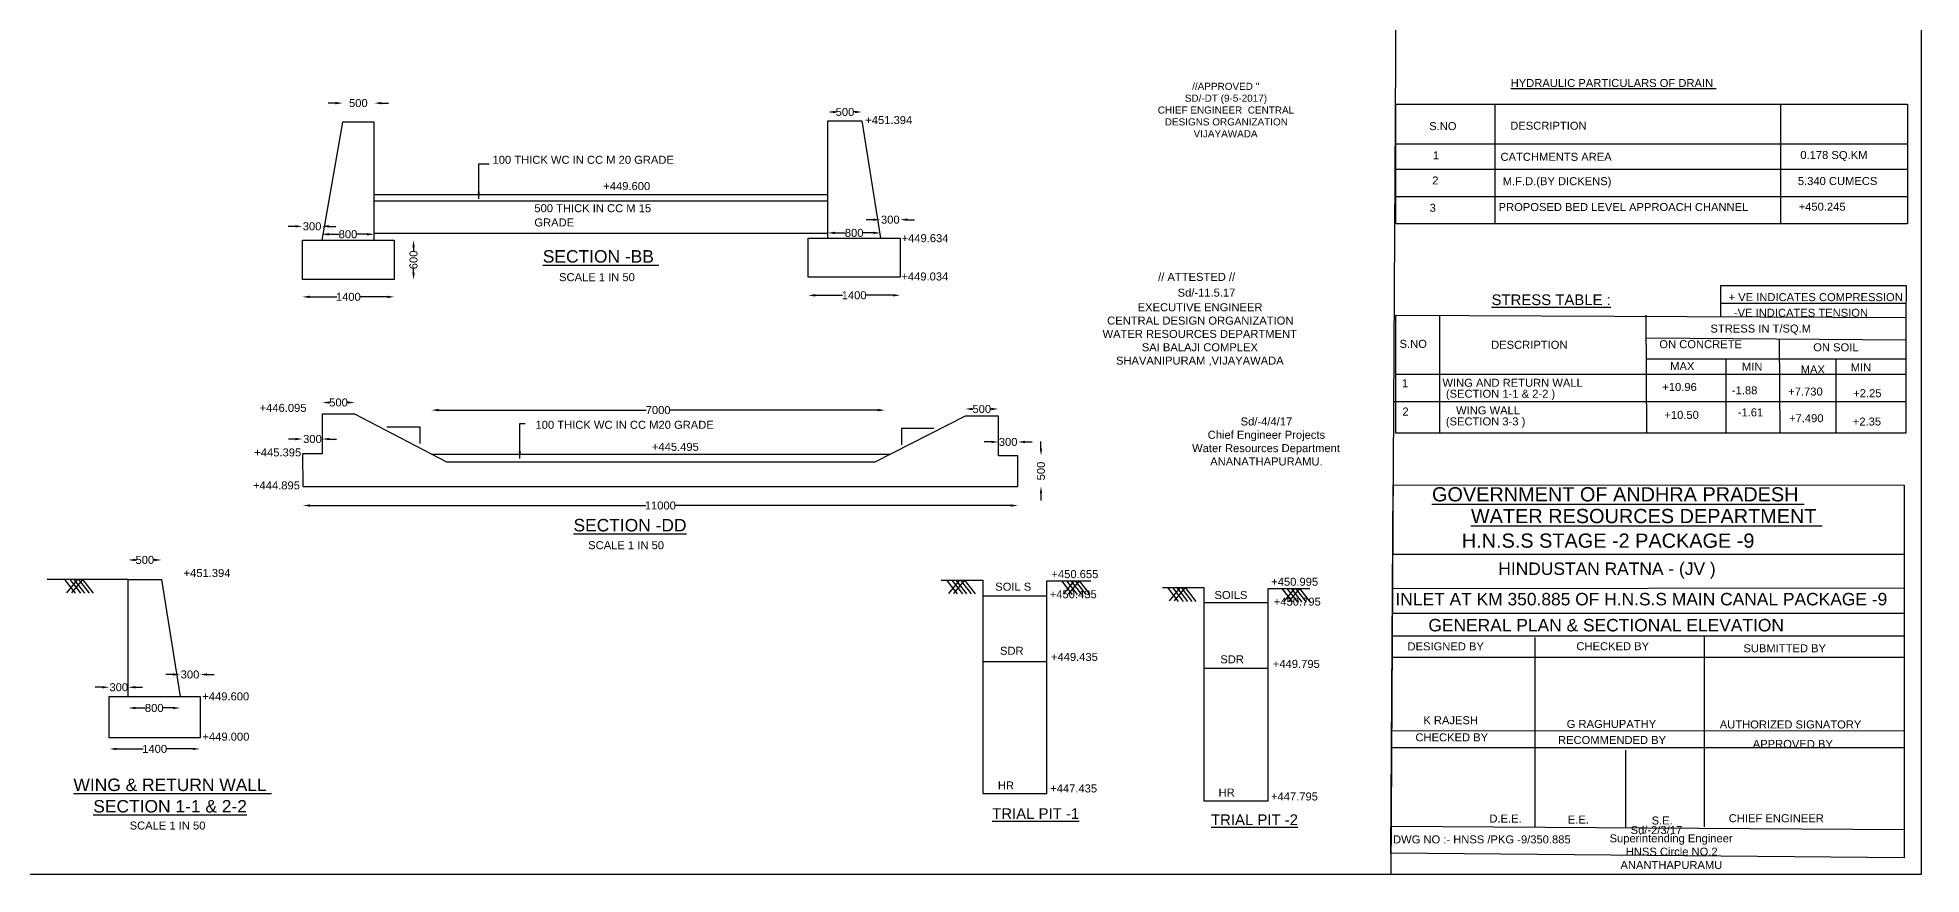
# Model space of a CAD drawing. Header units: millimetres. Extents: x 5124 to 2149775, y 2311 to 45661878.
# Drawn here: x 2096658 to 2149623, y 45597169 to 45620701 of the extents above; entities that cross this region are included whole.
import ezdxf

# ---------------------------------------------------------------- set-up
doc = ezdxf.new("R2010")
doc.units = ezdxf.units.MM
doc.header["$MEASUREMENT"] = 0
for name, color, linetype in [('DIMENSIONS', 7, 'Continuous'), ('DRAWING', 2, 'Continuous'), ('TEXT', 7, 'Continuous')]:
    doc.layers.add(name, color=color, linetype=linetype)
doc.styles.get("Standard").update_dxf_attribs({"font": 'arial.ttf', "height": 225})
doc.dimstyles.get("Standard").update_dxf_attribs({"dimtxt": 225, "dimasz": 200, "dimexe": 0.18, "dimexo": 0.0625, "dimgap": 0.09, "dimtad": 0, "dimdec": 0, "dimzin": 0, "dimdsep": 46, "dimtxsty": 'Standard', "dimcen": 0.09, "dimse1": 1, "dimse2": 1, "dimadec": 0, "dimazin": 0, "dimtfac": 1, "dimtdec": 0, "dimtofl": 0, "dimtmove": 0, "dimatfit": 3, "dimfxl": 1, "dimtolj": 1, "dimtzin": 0, "dimarcsym": 0})

# ---------------------------------------------------------------- blocks, each defined once
blk = doc.blocks.new('*D96')
at = {"layer": 'Defpoints', "color": 0, "transparency": 16777216}
for p in [(2106120, 45618860), (2105229, 45618328), (2106120, 45618328)]:
    blk.add_point(p, dxfattribs=at)
at = {"layer": 'DIMENSIONS', "color": 0, "lineweight": -2, "transparency": 16777216}
for p, q in [((2105029, 45618860), (2104829, 45618860)), ((2106320, 45618860), (2106520, 45618860))]:
    blk.add_line(p, q, dxfattribs=at)
at = {"layer": 'DIMENSIONS', "color": 0, "transparency": 16777216}
for points in [[(2105029, 45618893), (2105029, 45618826), (2105229, 45618860)], [(2106320, 45618893), (2106320, 45618826), (2106120, 45618860)]]:
    blk.add_solid(points, dxfattribs=at)
at = {"layer": 'DIMENSIONS', "color": 0, "transparency": 16777216, "insert": (2105674, 45618860), "char_height": 225, "attachment_point": 5}
blk.add_mtext('\\A1;500', dxfattribs=at)
blk = doc.blocks.new('*D97')
at = {"layer": 'Defpoints', "color": 0, "transparency": 16777216}
for p in [(2104645, 45615394), (2104101, 45615006), (2104645, 45615006)]:
    blk.add_point(p, dxfattribs=at)
at = {"layer": 'DIMENSIONS', "color": 0, "lineweight": -2, "transparency": 16777216}
for p, q in [((2103901, 45615394), (2103701, 45615394)), ((2104845, 45615394), (2105045, 45615394))]:
    blk.add_line(p, q, dxfattribs=at)
at = {"layer": 'DIMENSIONS', "color": 0, "transparency": 16777216}
for points in [[(2103901, 45615428), (2103901, 45615361), (2104101, 45615394)], [(2104845, 45615428), (2104845, 45615361), (2104645, 45615394)]]:
    blk.add_solid(points, dxfattribs=at)
at = {"layer": 'DIMENSIONS', "color": 0, "transparency": 16777216, "insert": (2104373, 45615394), "char_height": 225, "attachment_point": 5}
blk.add_mtext('\\A1;300', dxfattribs=at)
blk = doc.blocks.new('*D98')
at = {"layer": 'Defpoints', "color": 0, "transparency": 16777216}
for p in [(2106120, 45615171), (2104645, 45615006), (2106120, 45615006)]:
    blk.add_point(p, dxfattribs=at)
at = {"layer": 'DIMENSIONS', "color": 0, "lineweight": -2, "transparency": 16777216}
for p, q in [((2104845, 45615171), (2105134, 45615171)), ((2105920, 45615171), (2105631, 45615171))]:
    blk.add_line(p, q, dxfattribs=at)
at = {"layer": 'DIMENSIONS', "color": 0, "transparency": 16777216}
for points in [[(2104845, 45615204), (2104845, 45615137), (2104645, 45615171)], [(2105920, 45615204), (2105920, 45615137), (2106120, 45615171)]]:
    blk.add_solid(points, dxfattribs=at)
at = {"layer": 'DIMENSIONS', "color": 0, "transparency": 16777216, "insert": (2105382, 45615171), "char_height": 225, "attachment_point": 5}
blk.add_mtext('\\A1;800', dxfattribs=at)
blk = doc.blocks.new('*D99')
at = {"layer": 'Defpoints', "color": 0, "transparency": 16777216}
for p in [(2106686, 45615006), (2106686, 45613894), (2107227, 45613894)]:
    blk.add_point(p, dxfattribs=at)
at = {"layer": 'DIMENSIONS', "color": 0, "lineweight": -2, "transparency": 16777216}
for p, q in [((2107227, 45614806), (2107227, 45614699)), ((2107227, 45614094), (2107227, 45614201))]:
    blk.add_line(p, q, dxfattribs=at)
at = {"layer": 'DIMENSIONS', "color": 0, "transparency": 16777216}
for points in [[(2107193, 45614806), (2107260, 45614806), (2107227, 45615006)], [(2107193, 45614094), (2107260, 45614094), (2107227, 45613894)]]:
    blk.add_solid(points, dxfattribs=at)
at = {"layer": 'DIMENSIONS', "color": 0, "transparency": 16777216, "insert": (2107227, 45614450), "char_height": 225, "attachment_point": 5, "rotation": 90}
blk.add_mtext('\\A1;600', dxfattribs=at)
blk = doc.blocks.new('*D100')
at = {"layer": 'Defpoints', "color": 0, "transparency": 16777216}
for p in [(2104101, 45613894), (2106686, 45613894), (2106686, 45613410)]:
    blk.add_point(p, dxfattribs=at)
at = {"layer": 'DIMENSIONS', "color": 0, "lineweight": -2, "transparency": 16777216}
for p, q in [((2104301, 45613410), (2105068, 45613410)), ((2106486, 45613410), (2105718, 45613410))]:
    blk.add_line(p, q, dxfattribs=at)
at = {"layer": 'DIMENSIONS', "color": 0, "transparency": 16777216}
for points in [[(2104301, 45613443), (2104301, 45613377), (2104101, 45613410)], [(2106486, 45613443), (2106486, 45613377), (2106686, 45613410)]]:
    blk.add_solid(points, dxfattribs=at)
at = {"layer": 'DIMENSIONS', "color": 0, "transparency": 16777216, "insert": (2105393, 45613410), "char_height": 225, "attachment_point": 5}
blk.add_mtext('\\A1;1400', dxfattribs=at)
blk = doc.blocks.new('*D101')
at = {"layer": 'Defpoints', "color": 0, "transparency": 16777216}
for p in [(2118878, 45618362), (2119836, 45618610), (2119836, 45618362)]:
    blk.add_point(p, dxfattribs=at)
at = {"layer": 'DIMENSIONS', "color": 0, "lineweight": -2, "transparency": 16777216}
for p, q in [((2119078, 45618610), (2119109, 45618610)), ((2119636, 45618610), (2119605, 45618610))]:
    blk.add_line(p, q, dxfattribs=at)
at = {"layer": 'DIMENSIONS', "color": 0, "transparency": 16777216}
for points in [[(2119078, 45618643), (2119078, 45618576), (2118878, 45618610)], [(2119636, 45618643), (2119636, 45618576), (2119836, 45618610)]]:
    blk.add_solid(points, dxfattribs=at)
at = {"layer": 'DIMENSIONS', "color": 0, "transparency": 16777216, "insert": (2119357, 45618610), "char_height": 225, "attachment_point": 5}
blk.add_mtext('\\A1;500', dxfattribs=at)
blk = doc.blocks.new('*D102')
at = {"layer": 'Defpoints', "color": 0, "transparency": 16777216}
for p in [(2120355, 45615209), (2118878, 45615060), (2120355, 45615060)]:
    blk.add_point(p, dxfattribs=at)
at = {"layer": 'DIMENSIONS', "color": 0, "lineweight": -2, "transparency": 16777216}
for p, q in [((2119078, 45615209), (2119368, 45615209)), ((2120155, 45615209), (2119865, 45615209))]:
    blk.add_line(p, q, dxfattribs=at)
at = {"layer": 'DIMENSIONS', "color": 0, "transparency": 16777216}
for points in [[(2119078, 45615243), (2119078, 45615176), (2118878, 45615209)], [(2120155, 45615243), (2120155, 45615176), (2120355, 45615209)]]:
    blk.add_solid(points, dxfattribs=at)
at = {"layer": 'DIMENSIONS', "color": 0, "transparency": 16777216, "insert": (2119616, 45615209), "char_height": 225, "attachment_point": 5}
blk.add_mtext('\\A1;800', dxfattribs=at)
blk = doc.blocks.new('*D103')
at = {"layer": 'Defpoints', "color": 0, "transparency": 16777216}
for p in [(2120908, 45615581), (2120355, 45615060), (2120908, 45615060)]:
    blk.add_point(p, dxfattribs=at)
at = {"layer": 'DIMENSIONS', "color": 0, "lineweight": -2, "transparency": 16777216}
for p, q in [((2120155, 45615581), (2119955, 45615581)), ((2121108, 45615581), (2121308, 45615581))]:
    blk.add_line(p, q, dxfattribs=at)
at = {"layer": 'DIMENSIONS', "color": 0, "transparency": 16777216}
for points in [[(2120155, 45615615), (2120155, 45615548), (2120355, 45615581)], [(2121108, 45615615), (2121108, 45615548), (2120908, 45615581)]]:
    blk.add_solid(points, dxfattribs=at)
at = {"layer": 'DIMENSIONS', "color": 0, "transparency": 16777216, "insert": (2120632, 45615581), "char_height": 225, "attachment_point": 5}
blk.add_mtext('\\A1;300', dxfattribs=at)
blk = doc.blocks.new('*D104')
at = {"layer": 'Defpoints', "color": 0, "transparency": 16777216}
for p in [(2118322, 45613961), (2120908, 45613961), (2120908, 45613454)]:
    blk.add_point(p, dxfattribs=at)
at = {"layer": 'DIMENSIONS', "color": 0, "lineweight": -2, "transparency": 16777216}
for p, q in [((2118522, 45613454), (2119290, 45613454)), ((2120708, 45613454), (2119940, 45613454))]:
    blk.add_line(p, q, dxfattribs=at)
at = {"layer": 'DIMENSIONS', "color": 0, "transparency": 16777216}
for points in [[(2118522, 45613487), (2118522, 45613420), (2118322, 45613454)], [(2120708, 45613487), (2120708, 45613420), (2120908, 45613454)]]:
    blk.add_solid(points, dxfattribs=at)
at = {"layer": 'DIMENSIONS', "color": 0, "transparency": 16777216, "insert": (2119615, 45613454), "char_height": 225, "attachment_point": 5}
blk.add_mtext('\\A1;1400', dxfattribs=at)
blk = doc.blocks.new('*D115')
at = {"layer": 'Defpoints', "color": 0, "transparency": 16777216}
for p in [(2100139, 45606011), (2099204, 45605464), (2100139, 45605464)]:
    blk.add_point(p, dxfattribs=at)
at = {"layer": 'DIMENSIONS', "color": 0, "lineweight": -2, "transparency": 16777216}
for p, q in [((2099404, 45606011), (2099423, 45606011)), ((2099939, 45606011), (2099920, 45606011))]:
    blk.add_line(p, q, dxfattribs=at)
at = {"layer": 'DIMENSIONS', "color": 0, "transparency": 16777216}
for points in [[(2099404, 45606044), (2099404, 45605977), (2099204, 45606011)], [(2099939, 45606044), (2099939, 45605977), (2100139, 45606011)]]:
    blk.add_solid(points, dxfattribs=at)
at = {"layer": 'DIMENSIONS', "color": 0, "transparency": 16777216, "insert": (2099671, 45606011), "char_height": 225, "attachment_point": 5}
blk.add_mtext('\\A1;500', dxfattribs=at)
blk = doc.blocks.new('*D116')
at = {"layer": 'Defpoints', "color": 0, "transparency": 16777216}
for p in [(2099204, 45602430), (2098672, 45602170), (2099204, 45602170)]:
    blk.add_point(p, dxfattribs=at)
at = {"layer": 'DIMENSIONS', "color": 0, "lineweight": -2, "transparency": 16777216}
for p, q in [((2098472, 45602430), (2098272, 45602430)), ((2099404, 45602430), (2099604, 45602430))]:
    blk.add_line(p, q, dxfattribs=at)
at = {"layer": 'DIMENSIONS', "color": 0, "transparency": 16777216}
for points in [[(2098472, 45602464), (2098472, 45602397), (2098672, 45602430)], [(2099404, 45602464), (2099404, 45602397), (2099204, 45602430)]]:
    blk.add_solid(points, dxfattribs=at)
at = {"layer": 'DIMENSIONS', "color": 0, "transparency": 16777216, "insert": (2098938, 45602430), "char_height": 225, "attachment_point": 5}
blk.add_mtext('\\A1;300', dxfattribs=at)
blk = doc.blocks.new('*D117')
at = {"layer": 'Defpoints', "color": 0, "transparency": 16777216}
for p in [(2099204, 45602170), (2100665, 45602170), (2100665, 45601847)]:
    blk.add_point(p, dxfattribs=at)
at = {"layer": 'DIMENSIONS', "color": 0, "lineweight": -2, "transparency": 16777216}
for p, q in [((2099404, 45601847), (2099686, 45601847)), ((2100465, 45601847), (2100183, 45601847))]:
    blk.add_line(p, q, dxfattribs=at)
at = {"layer": 'DIMENSIONS', "color": 0, "transparency": 16777216}
for points in [[(2099404, 45601880), (2099404, 45601814), (2099204, 45601847)], [(2100465, 45601880), (2100465, 45601814), (2100665, 45601847)]]:
    blk.add_solid(points, dxfattribs=at)
at = {"layer": 'DIMENSIONS', "color": 0, "transparency": 16777216, "insert": (2099935, 45601847), "char_height": 225, "attachment_point": 5}
blk.add_mtext('\\A1;800', dxfattribs=at)
blk = doc.blocks.new('*D118')
at = {"layer": 'Defpoints', "color": 0, "transparency": 16777216}
for p in [(2101222, 45602789), (2100659, 45602170), (2101222, 45602170)]:
    blk.add_point(p, dxfattribs=at)
at = {"layer": 'DIMENSIONS', "color": 0, "lineweight": -2, "transparency": 16777216}
for p, q in [((2100459, 45602789), (2100259, 45602789)), ((2101422, 45602789), (2101622, 45602789))]:
    blk.add_line(p, q, dxfattribs=at)
at = {"layer": 'DIMENSIONS', "color": 0, "transparency": 16777216}
for points in [[(2100459, 45602822), (2100459, 45602755), (2100659, 45602789)], [(2101422, 45602822), (2101422, 45602755), (2101222, 45602789)]]:
    blk.add_solid(points, dxfattribs=at)
at = {"layer": 'DIMENSIONS', "color": 0, "transparency": 16777216, "insert": (2100941, 45602789), "char_height": 225, "attachment_point": 5}
blk.add_mtext('\\A1;300', dxfattribs=at)
blk = doc.blocks.new('*D119')
at = {"layer": 'Defpoints', "color": 0, "transparency": 16777216}
for p in [(2098672, 45601005), (2101222, 45601005), (2101222, 45600696)]:
    blk.add_point(p, dxfattribs=at)
at = {"layer": 'DIMENSIONS', "color": 0, "lineweight": -2, "transparency": 16777216}
for p, q in [((2098872, 45600696), (2099622, 45600696)), ((2101022, 45600696), (2100272, 45600696))]:
    blk.add_line(p, q, dxfattribs=at)
at = {"layer": 'DIMENSIONS', "color": 0, "transparency": 16777216}
for points in [[(2098872, 45600729), (2098872, 45600663), (2098672, 45600696)], [(2101022, 45600729), (2101022, 45600663), (2101222, 45600696)]]:
    blk.add_solid(points, dxfattribs=at)
at = {"layer": 'DIMENSIONS', "color": 0, "transparency": 16777216, "insert": (2099947, 45600696), "char_height": 225, "attachment_point": 5}
blk.add_mtext('\\A1;1400', dxfattribs=at)
blk = doc.blocks.new('*D120')
at = {"layer": 'Defpoints', "color": 0, "transparency": 16777216}
for p in [(2120478, 45610225), (2107730, 45608984), (2120478, 45608984)]:
    blk.add_point(p, dxfattribs=at)
at = {"layer": 'DIMENSIONS', "color": 0, "lineweight": -2, "transparency": 16777216}
for p, q in [((2107930, 45610225), (2113769, 45610225)), ((2120278, 45610225), (2114439, 45610225))]:
    blk.add_line(p, q, dxfattribs=at)
at = {"layer": 'DIMENSIONS', "color": 0, "transparency": 16777216}
for points in [[(2107930, 45610259), (2107930, 45610192), (2107730, 45610225)], [(2120278, 45610259), (2120278, 45610192), (2120478, 45610225)]]:
    blk.add_solid(points, dxfattribs=at)
at = {"layer": 'DIMENSIONS', "color": 0, "transparency": 16777216, "insert": (2114104, 45610225), "char_height": 225, "attachment_point": 5}
blk.add_mtext('\\A1;7000', dxfattribs=at)
blk = doc.blocks.new('*D121')
at = {"layer": 'Defpoints', "color": 0, "transparency": 16777216}
for p in [(2105575, 45610439), (2104659, 45610109), (2105575, 45610109)]:
    blk.add_point(p, dxfattribs=at)
at = {"layer": 'DIMENSIONS', "color": 0, "lineweight": -2, "transparency": 16777216}
for p, q in [((2104859, 45610439), (2104869, 45610439)), ((2105375, 45610439), (2105365, 45610439))]:
    blk.add_line(p, q, dxfattribs=at)
at = {"layer": 'DIMENSIONS', "color": 0, "transparency": 16777216}
for points in [[(2104859, 45610473), (2104859, 45610406), (2104659, 45610439)], [(2105375, 45610473), (2105375, 45610406), (2105575, 45610439)]]:
    blk.add_solid(points, dxfattribs=at)
at = {"layer": 'DIMENSIONS', "color": 0, "transparency": 16777216, "insert": (2105117, 45610439), "char_height": 225, "attachment_point": 5}
blk.add_mtext('\\A1;500', dxfattribs=at)
blk = doc.blocks.new('*D122')
at = {"layer": 'Defpoints', "color": 0, "transparency": 16777216}
for p in [(2104659, 45609412), (2104107, 45608992), (2104659, 45608992)]:
    blk.add_point(p, dxfattribs=at)
at = {"layer": 'DIMENSIONS', "color": 0, "lineweight": -2, "transparency": 16777216}
for p, q in [((2103907, 45609412), (2103707, 45609412)), ((2104859, 45609412), (2105059, 45609412))]:
    blk.add_line(p, q, dxfattribs=at)
at = {"layer": 'DIMENSIONS', "color": 0, "transparency": 16777216}
for points in [[(2103907, 45609445), (2103907, 45609378), (2104107, 45609412)], [(2104859, 45609445), (2104859, 45609378), (2104659, 45609412)]]:
    blk.add_solid(points, dxfattribs=at)
at = {"layer": 'DIMENSIONS', "color": 0, "transparency": 16777216, "insert": (2104383, 45609412), "char_height": 225, "attachment_point": 5}
blk.add_mtext('\\A1;300', dxfattribs=at)
blk = doc.blocks.new('*D123')
at = {"layer": 'Defpoints', "color": 0, "transparency": 16777216}
for p in [(2122740, 45610054), (2123670, 45610256), (2123670, 45610054)]:
    blk.add_point(p, dxfattribs=at)
at = {"layer": 'DIMENSIONS', "color": 0, "lineweight": -2, "transparency": 16777216}
for p, q in [((2122940, 45610256), (2122957, 45610256)), ((2123470, 45610256), (2123453, 45610256))]:
    blk.add_line(p, q, dxfattribs=at)
at = {"layer": 'DIMENSIONS', "color": 0, "transparency": 16777216}
for points in [[(2122940, 45610289), (2122940, 45610223), (2122740, 45610256)], [(2123470, 45610289), (2123470, 45610223), (2123670, 45610256)]]:
    blk.add_solid(points, dxfattribs=at)
at = {"layer": 'DIMENSIONS', "color": 0, "transparency": 16777216, "insert": (2123205, 45610256), "char_height": 225, "attachment_point": 5}
blk.add_mtext('\\A1;500', dxfattribs=at)
blk = doc.blocks.new('*D124')
at = {"layer": 'Defpoints', "color": 0, "transparency": 16777216}
for p in [(2124221, 45609329), (2123670, 45608942), (2124221, 45608942)]:
    blk.add_point(p, dxfattribs=at)
at = {"layer": 'DIMENSIONS', "color": 0, "lineweight": -2, "transparency": 16777216}
for p, q in [((2123470, 45609329), (2123270, 45609329)), ((2124421, 45609329), (2124621, 45609329))]:
    blk.add_line(p, q, dxfattribs=at)
at = {"layer": 'DIMENSIONS', "color": 0, "transparency": 16777216}
for points in [[(2123470, 45609363), (2123470, 45609296), (2123670, 45609329)], [(2124421, 45609363), (2124421, 45609296), (2124221, 45609329)]]:
    blk.add_solid(points, dxfattribs=at)
at = {"layer": 'DIMENSIONS', "color": 0, "transparency": 16777216, "insert": (2123945, 45609329), "char_height": 225, "attachment_point": 5}
blk.add_mtext('\\A1;300', dxfattribs=at)
blk = doc.blocks.new('*D125')
at = {"layer": 'Defpoints', "color": 0, "transparency": 16777216}
for p in [(2124221, 45608942), (2124221, 45608081), (2124869, 45608081)]:
    blk.add_point(p, dxfattribs=at)
at = {"layer": 'DIMENSIONS', "color": 0, "lineweight": -2, "transparency": 16777216}
for p, q in [((2124869, 45609142), (2124869, 45609342)), ((2124869, 45607881), (2124869, 45607681))]:
    blk.add_line(p, q, dxfattribs=at)
at = {"layer": 'DIMENSIONS', "color": 0, "transparency": 16777216}
for points in [[(2124836, 45609142), (2124903, 45609142), (2124869, 45608942)], [(2124836, 45607881), (2124903, 45607881), (2124869, 45608081)]]:
    blk.add_solid(points, dxfattribs=at)
at = {"layer": 'DIMENSIONS', "color": 0, "transparency": 16777216, "insert": (2124869, 45608512), "char_height": 225, "attachment_point": 5, "rotation": 90}
blk.add_mtext('\\A1;500', dxfattribs=at)
blk = doc.blocks.new('*D126')
at = {"layer": 'Defpoints', "color": 0, "transparency": 16777216}
for p in [(2104112, 45608081), (2124221, 45608081), (2104112, 45607541)]:
    blk.add_point(p, dxfattribs=at)
at = {"layer": 'DIMENSIONS', "color": 0, "lineweight": -2, "transparency": 16777216}
for p, q in [((2104312, 45607541), (2113754, 45607541)), ((2124021, 45607541), (2114579, 45607541))]:
    blk.add_line(p, q, dxfattribs=at)
at = {"layer": 'DIMENSIONS', "color": 0, "transparency": 16777216}
for points in [[(2104312, 45607575), (2104312, 45607508), (2104112, 45607541)], [(2124021, 45607575), (2124021, 45607508), (2124221, 45607541)]]:
    blk.add_solid(points, dxfattribs=at)
at = {"layer": 'DIMENSIONS', "color": 0, "transparency": 16777216, "insert": (2114166, 45607541), "char_height": 225, "attachment_point": 5}
blk.add_mtext('\\A1;11000', dxfattribs=at)

msp = doc.modelspace()

# ---------------------------------------------------------------- linework, layer by layer
at = {"layer": 'DIMENSIONS', "color": 0}
for points in [[(2134851.1, 45621763.9), (2134705.2, 45597168.6)], [(2137631.7, 45618827.1), (2137631.7, 45615466.2)], [(2145675.8, 45615466.2), (2145675.8, 45618827.1)], [(2134851.1, 45617713.8), (2149233.8, 45617713.8)], [(2134851.1, 45617003.7), (2149233.8, 45617003.7)], [(2134851.1, 45616231.1), (2149233.8, 45616231.1)], [(2143988, 45612852.3), (2143988, 45613733.8), (2149195.6, 45613733.8), (2149183.7, 45612828.3)], [(2149185.7, 45613220.4), (2143983.9, 45613220.4)], [(2136071.2, 45612894.6), (2136071.2, 45609574.5)], [(2141906, 45609574.5), (2141887.3, 45612894.6)], [(2149184, 45612188.7), (2141890.9, 45612252.8)], [(2145649.1, 45609574.5), (2145637.2, 45612219.9)], [(2141894.2, 45611664.3), (2149184, 45611664.3)], [(2144125.7, 45611664.3), (2144125.7, 45609574.5)], [(2147222.6, 45611664.3), (2147222.6, 45609574.5)], [(2134851.1, 45611234.5), (2149184, 45611234.5)], [(2134758.6, 45606169.9), (2149143.8, 45606169.3)], [(2134752.9, 45605211.3), (2149143.8, 45605226.6)], [(2134748.8, 45604511.1), (2149143.8, 45604512.7)], [(2134745, 45603878.2), (2149143.8, 45603878.2)], [(2138751.1, 45603828.9), (2138751.1, 45598505.5)], [(2143525.2, 45598505.5), (2143525.2, 45603884.2)], [(2134741.4, 45603279.6), (2149143.8, 45603279.6)], [(2141313.3, 45598487), (2141313.3, 45600660.6)], [(2134713.2, 45598518.8), (2149143.8, 45598433.2)]]:
    msp.add_lwpolyline(points, dxfattribs=at)
for points in [[(2134851.1, 45618827.1), (2149233.8, 45618827.1), (2149233.8, 45615466.2), (2134851.1, 45615466.2)], [(2134851.1, 45612894.6), (2149184, 45612828.3), (2149184, 45609574.5), (2134851.1, 45609574.5)], [(2134770.2, 45608120.5), (2149143.8, 45608118.5), (2149143.8, 45597634.4), (2134708.7, 45597764)]]:
    msp.add_lwpolyline(points, close=True, dxfattribs=at)
at = {"layer": 'DIMENSIONS'}
for points in [[(2134784.1, 45610465.7), (2149184, 45610465.7)], [(2149143.8, 45601196.6), (2134729.1, 45601202.8)], [(2134726.4, 45600738), (2149143.8, 45600738)]]:
    msp.add_lwpolyline(points, dxfattribs=at)
at = {"layer": 'DRAWING', "color": 0}
for points in [[(2069937.3, 45661878.3), (2149622.7, 45661878.3), (2149622.7, 45597168.6), (2069937.3, 45597168.6)], [(2104100.6, 45615005.7), (2106686.1, 45615005.7), (2106686.1, 45613894.2), (2104100.6, 45613894.2)], [(2118322.1, 45615059.9), (2120908.3, 45615059.9), (2120908.3, 45613960.7), (2118322.1, 45613960.7)], [(2098671.7, 45602169.8), (2101222.4, 45602169.8), (2101222.4, 45601005.4), (2098671.7, 45601005.4)]]:
    msp.add_lwpolyline(points, close=True, dxfattribs=at)
for points in [[(2106119.9, 45615005.7), (2106119.9, 45618327.9), (2105228.7, 45618327.9), (2104644.6, 45615005.7)], [(2118877.7, 45615059.9), (2118877.7, 45618362.5), (2119835.9, 45618362.5), (2120355.3, 45615059.9)], [(2106119.9, 45616286.4), (2118877.7, 45616286.4)], [(2106119.9, 45616108.7), (2118877.7, 45616108.7)], [(2106119.9, 45615197.9), (2118877.7, 45615197.9)], [(2104112, 45608081.4), (2124220.7, 45608081.4), (2124220.7, 45608942.1), (2123670.1, 45608942.1), (2123670.1, 45610053.6), (2122740.2, 45610053.6), (2120200.9, 45608760.4), (2108159.2, 45608760.4), (2105574.6, 45610109.1), (2104659.5, 45610109.1), (2104659.5, 45608992), (2104106.5, 45608992), (2104112, 45608081.4)], [(2106476.8, 45609754), (2107403.7, 45609754), (2107403.7, 45609283.5)], [(2121853.1, 45609712), (2120943.6, 45609712), (2120943.6, 45609248.3)], [(2107730.1, 45608984.3), (2120640.6, 45608984.3)], [(2099204.1, 45602169.8), (2099204.1, 45605464.4), (2096926.2, 45605464.4)], [(2097415.3, 45605464.4), (2097715.7, 45605078.7)], [(2097773.8, 45605464.4), (2097464.4, 45605088.8)], [(2097558.8, 45605464.4), (2097859.1, 45605078.7)], [(2097914.3, 45605464.4), (2097604.9, 45605088.8)], [(2097675.3, 45605464.4), (2097975.6, 45605078.7)], [(2097801.3, 45605464.4), (2098101.6, 45605078.7)], [(2097914.3, 45605464.4), (2098214.6, 45605078.7)], [(2099204.1, 45605464.4), (2100138.7, 45605464.4), (2100665, 45602169.8)], [(2122066.2, 45605439.3), (2123230.2, 45605439.3), (2123230.2, 45599444.8), (2125031.3, 45599444.8), (2125031.3, 45605422.5), (2126273.6, 45605422.5)], [(2122216.2, 45605439.3), (2122516.6, 45605053.7)], [(2122574.7, 45605439.3), (2122265.3, 45605063.7)], [(2122359.7, 45605439.3), (2122660, 45605053.7)], [(2122715.2, 45605439.3), (2122405.8, 45605063.7)], [(2122476.2, 45605439.3), (2122776.6, 45605053.7)], [(2122602.2, 45605439.3), (2122902.5, 45605053.7)], [(2122715.2, 45605439.3), (2123015.5, 45605053.7)], [(2125444.2, 45605422.5), (2125744.5, 45605036.8)], [(2125802.6, 45605422.5), (2125493.2, 45605046.9)], [(2125587.6, 45605422.5), (2125887.9, 45605036.8)], [(2125943.1, 45605422.5), (2125633.7, 45605046.9)], [(2125704.2, 45605422.5), (2126004.5, 45605036.8)], [(2125830.1, 45605422.5), (2126130.4, 45605036.8)], [(2125943.1, 45605422.5), (2126243.4, 45605036.8)], [(2128281.8, 45605233.2), (2129445.9, 45605233.2), (2129445.9, 45599236.3), (2131256.5, 45599236.3), (2131256.5, 45605206.3), (2132431.7, 45605206.3)], [(2128427.2, 45605232.1), (2128727.5, 45604846.4)], [(2128785.6, 45605232.1), (2128476.2, 45604856.5)], [(2128570.6, 45605232.1), (2128870.9, 45604846.4)], [(2128926.1, 45605232.1), (2128616.7, 45604856.5)], [(2128687.2, 45605232.1), (2128987.5, 45604846.4)], [(2128813.1, 45605232.1), (2129113.4, 45604846.4)], [(2128926.1, 45605232.1), (2129226.4, 45604846.4)], [(2131642.1, 45605212.4), (2131942.4, 45604826.7)], [(2132000.5, 45605212.4), (2131691.1, 45604836.8)], [(2131785.5, 45605212.4), (2132085.9, 45604826.7)], [(2132141, 45605212.4), (2131831.6, 45604836.8)], [(2131902.1, 45605212.4), (2132202.4, 45604826.7)], [(2132028.1, 45605212.4), (2132328.4, 45604826.7)], [(2132141, 45605212.4), (2132441.3, 45604826.7)], [(2123230.2, 45604999.8), (2125031.3, 45604999.8)], [(2129445.9, 45604813.9), (2131256.5, 45604813.9)], [(2123230.2, 45603156.3), (2125031.3, 45603156.3)], [(2129445.9, 45602967.3), (2131256.5, 45602967.3)]]:
    msp.add_lwpolyline(points, dxfattribs=at)

# ---------------------------------------------------------------- texts
at = {"layer": 'DIMENSIONS', "color": 0}
for s, height, p in [('%%UHYDRAULIC PARTICULARS OF DRAIN ', 225, (2138075.9, 45619312.9)), ('S.NO ', 225, (2135785.2, 45618100.7)), ('DESCRIPTION ', 225, (2138064, 45618111.2)), ('1', 225, (2135890.7, 45617278.7)), ('CATCHMENTS AREA ', 225, (2137789.7, 45617236.6)), ('0.178 SQ.KM', 225, (2146221.2, 45617288.7)), ('2', 225, (2135869.6, 45616572.7)), ('M.F.D.(BY DICKENS)', 225, (2137853, 45616551.6)), ('5.340 CUMECS', 225, (2146150.2, 45616555.8)), ('3', 225, (2135795.7, 45615803.4)), ('PROPOSED BED LEVEL APPROACH CHANNEL ', 225, (2137737, 45615824.4)), ('+450.245', 225, (2146173.9, 45615834.7)), ('// ATTESTED //', 225, (2128162.6, 45613860.1)), ('Sd/-11.5.17', 225, (2128710.2, 45613417.2)), ('%%USTRESS TABLE :', 300, (2137538.3, 45613179.4)), ('+ VE INDICATES COMPRESSION', 225, (2144203, 45613290.6)), ('-VE INDICATES TENSION ', 225, (2144352.5, 45612850.7)), ('STRESS IN T/SQ.M', 225, (2143693.7, 45612405.9)), ('S.NO', 225, (2134952.3, 45611976.7)), ('DESCRIPTION ', 225, (2137526.2, 45611949.9)), ('ON CONCRETE ', 225, (2142256.2, 45611966.7)), ('ON SOIL', 225, (2146583.1, 45611879.6)), ('MAX', 225, (2142561.4, 45611349)), ('MIN', 225, (2144577.8, 45611337.3)), ('MAX', 225, (2146230.7, 45611255.3)), ('MIN', 225, (2147637.5, 45611313.8)), ('1', 225, (2135019.8, 45610869.4)), ('WING AND RETURN WALL', 225, (2136156.9, 45610881.1)), ('+10.96', 225, (2142338.7, 45610763.5)), ('-1.88', 225, (2144296.4, 45610669.8)), ('(SECTION 1-1 & 2-2 )', 225, (2136253.8, 45610573.4)), ('+7.730', 225, (2145879, 45610634.7)), ('+2.25', 225, (2147707.8, 45610587.8)), ('2', 225, (2135031.5, 45610073.1)), ('(SECTION 3-3 )', 225, (2136253.3, 45609794.8)), ('WING WALL ', 225, (2136539.8, 45610106.1)), ('+10.50', 225, (2142397.3, 45609978.9)), ('-1.61', 225, (2144460.5, 45610049.2)), ('+7.490', 225, (2145902.5, 45609885.2)), ('+2.35', 225, (2147696.1, 45609791.6)), ('%%UGOVERNMENT OF ANDHRA PRADESH ', 400, (2135863.4, 45607657.8)), ('%%UWATER RESOURCES DEPARTMENT ', 400, (2136958.8, 45607046)), ('H.N.S.S STAGE -2 PACKAGE -9 ', 400, (2136702.4, 45606354.3)), ('HINDUSTAN RATNA - (JV )', 350, (2137729.1, 45605589.7)), ('INLET AT KM 350.885 OF H.N.S.S MAIN CANAL PACKAGE -9', 350, (2134836.3, 45604733.7)), ('GENERAL PLAN & SECTIONAL ELEVATION ', 350, (2135761.6, 45604001.4)), ('DESIGNED BY ', 225, (2135174.7, 45603467.7)), ('CHECKED BY ', 225, (2139924.7, 45603472.1)), ('SUBMITTED BY ', 225, (2144620.2, 45603414.2)), ('K RAJESH ', 225, (2135620.2, 45601391)), ('G RAGHUPATHY ', 225, (2139651.8, 45601285.6)), ('AUTHORIZED SIGNATORY ', 225, (2143955, 45601272.1)), ('CHECKED BY ', 225, (2135397.4, 45600908.9)), ('RECOMMENDED BY ', 225, (2139407.1, 45600834.7)), ('APPROVED BY ', 225, (2144883.2, 45600723.4)), ('D.E.E.', 225, (2137477.7, 45598625.5)), ('E.E.', 225, (2139680.6, 45598598.1)), ('S.E. ', 225, (2142038.9, 45598570.7)), ('CHIEF ENGINEER ', 225, (2144208.5, 45598634.1)), ('DWG NO :- HNSS /PKG -9/350.885', 225, (2134767.7, 45598038.4)), ('Sd/-2/3/17', 225, (2141448.5, 45598302.1))]:
    msp.add_text(s, height=height, dxfattribs=at).set_placement(p)
at = {"layer": 'DIMENSIONS', "color": 0, "char_height": 225, "attachment_point": 1}
for s, insert, width in [('\\pi1144.9;EXECUTIVE ENGINEER  \\P\\pi286.89;CENTRAL DESIGN ORGANIZATION   \\P\\pi157.81;WATER RESOURCES DEPARTMENT  \\P\\pi1260.6;SAI BALAJI COMPLEX   \\P\\pi534.76;SHAVANIPURAM ,VIJAYAWADA ', (2126442.5, 45613230.4), 5771.645), ('\\pi1426.9;Sd/-4/4/17 \\P\\pi500.69;Chief Engineer Projects  \\P\\pi62.124;Water Resources Department  \\P\\pi570.98;ANANATHAPURAMU.', (2129056.3, 45610018.6), 4275.697), ('\\pi48.576;Superintending Engineer  \\P\\pi502.18;HNSS Circle NO.2 \\P\\pi354.38;ANANTHAPURAMU', (2140808.7, 45598294.5), 3547.51)]:
    msp.add_mtext(s, dxfattribs=dict(at, insert=insert, width=width))
at = {"layer": 'TEXT', "color": 0}
for s, height, p in [('+451.394', 225, (2119928.6, 45618271.2)), ('100 THICK WC IN CC M 20 GRADE ', 225, (2109447.5, 45617153)), ('+449.600', 225, (2112561.3, 45616413.5)), ('500 THICK IN CC M 15 ', 225, (2110623.8, 45615791.4)), ('GRADE ', 225, (2110623.8, 45615390.5)), ('+449.634', 225, (2120948.6, 45614948.8)), ('%%USECTION -BB ', 350, (2110860.4, 45614374.2)), ('SCALE 1 IN 50 ', 225, (2111318, 45613851.9)), ('+449.034', 225, (2120943.1, 45613871.7)), ('+446.095', 225, (2102897.5, 45610176.2)), ('100 THICK WC IN CC M20 GRADE ', 225, (2110655.7, 45609699.7)), ('+445.495', 225, (2113928.1, 45609079.8)), ('+445.395', 225, (2102748.2, 45608923.1)), ('+444.895', 225, (2102712.4, 45607995.5)), ('%%USECTION -DD', 350, (2111724.3, 45606814)), ('SCALE 1 IN 50 ', 225, (2112137.6, 45606313.2)), ('+451.394', 225, (2100759.7, 45605531.5)), ('+450.655', 225, (2125162.7, 45605499.3)), ('SOIL S', 225, (2123582.4, 45605146.4)), ('+450.435', 225, (2125116, 45604933.2)), ('SOILS ', 225, (2129747.4, 45604912.1)), ('+450.995', 225, (2131341.6, 45605284.6)), ('+450.795', 225, (2131416.2, 45604725.9)), ('SDR ', 225, (2123715.7, 45603343.7)), ('+449.435', 225, (2125149.2, 45603170.6)), ('SDR', 225, (2129910.8, 45603104)), ('+449.795', 225, (2131388.2, 45602975.1)), ('+449.600', 225, (2101286.1, 45602061.7)), ('+449.000', 225, (2101290.5, 45600928)), ('%%UWING & RETURN WALL ', 350, (2097664.7, 45599511.2)), ('HR ', 225, (2123657, 45599557.1)), ('%%USECTION 1-1 & 2-2', 350, (2098222, 45598908.1)), ('+447.435', 225, (2125127.9, 45599471.9)), ('HR', 225, (2129862, 45599357.6)), ('+447.795', 225, (2131335.8, 45599246.5)), ('%%UTRIAL PIT -1', 300, (2123497.1, 45598726.7)), ('%%UTRIAL PIT -2', 300, (2129650.8, 45598555.7)), ('SCALE 1 IN 50', 225, (2099243.8, 45598428.8))]:
    msp.add_text(s, height=height, dxfattribs=at).set_placement(p)
at = {"layer": 'TEXT', "color": 0, "insert": (2128145.6, 45619432), "char_height": 200, "width": 3826.557, "attachment_point": 1}
msp.add_mtext("\\pi973.71;//APPROVED '' \\P\\pi767.92;SD/-DT (9-5-2017) \\P\\pi7.9577;CHIEF ENGINEER  CENTRAL \\P\\pi204.62;DESIGNS ORGANIZATION  \\P\\pi1013.2;VIJAYAWADA ", dxfattribs=at)

# ---------------------------------------------------------------- dimensions: what is measured, and where the dimension line sits
at = {"layer": 'DIMENSIONS', "color": 0}
for base, p1, p2, text, picture, middle in [((2106119.9, 45618859.7), (2105228.7, 45618327.9), (2106119.9, 45618327.9), '500', '*D96', (2105674.3, 45618859.7)), ((2119835.9, 45618609.7), (2118877.7, 45618362.5), (2119835.9, 45618362.5), '500', '*D101', (2119356.8, 45618609.7)), ((2120908.3, 45615581.2), (2120355.3, 45615059.9), (2120908.3, 45615059.9), '300', '*D103', (2120631.8, 45615581.2)), ((2104644.6, 45615394.4), (2104100.6, 45615005.7), (2104644.6, 45615005.7), '300', '*D97', (2104372.6, 45615394.4)), ((2106119.9, 45615170.8), (2104644.8, 45615005.7), (2106119.9, 45615005.7), '800', '*D98', (2105382.3, 45615170.8)), ((2120355.3, 45615209.2), (2118877.7, 45615059.9), (2120355.3, 45615059.9), '800', '*D102', (2119616.5, 45615209.2)), ((2106686.1, 45613410.1), (2104100.6, 45613894.2), (2106686.1, 45613894.2), '1400', '*D100', (2105393.4, 45613410.1)), ((2120908.3, 45613453.5), (2118322.1, 45613960.7), (2120908.3, 45613960.7), '1400', '*D104', (2119615.2, 45613453.5)), ((2105574.6, 45610439.5), (2104659.5, 45610109.1), (2105574.6, 45610109.1), '500', '*D121', (2105117, 45610439.5)), ((2120478.3, 45610225.2), (2107730.1, 45608984.3), (2120478.3, 45608984.3), '7000', '*D120', (2114104.2, 45610225.2)), ((2123670.1, 45610255.9), (2122740.2, 45610053.6), (2123670.1, 45610053.6), '500', '*D123', (2123205.2, 45610255.9)), ((2104659.5, 45609411.7), (2104106.5, 45608992), (2104659.5, 45608992), '300', '*D122', (2104383, 45609411.7)), ((2124220.7, 45609329.3), (2123670.1, 45608942.1), (2124220.7, 45608942.1), '300', '*D124', (2123945.4, 45609329.3)), ((2104112, 45607541.3), (2124220.7, 45608081.4), (2104112, 45608081.4), '11000', '*D126', (2114166.3, 45607541.3)), ((2100138.7, 45606010.7), (2099204.1, 45605464.4), (2100138.7, 45605464.4), '500', '*D115', (2099671.4, 45606010.7)), ((2101222.4, 45602788.8), (2100659.4, 45602169.8), (2101222.4, 45602169.8), '300', '*D118', (2100940.9, 45602788.8)), ((2099204.1, 45602430.3), (2098671.7, 45602169.8), (2099204.1, 45602169.8), '300', '*D116', (2098937.9, 45602430.3)), ((2100665, 45601847), (2099204.1, 45602169.8), (2100665, 45602169.8), '800', '*D117', (2099934.5, 45601847)), ((2101222.4, 45600696.1), (2098671.7, 45601005.4), (2101222.4, 45601005.4), '1400', '*D119', (2099947.1, 45600696.1))]:
    dim = msp.add_linear_dim(base=base, p1=p1, p2=p2, text=text, dimstyle='Standard', dxfattribs=at)
    dim.commit()
    dim.dimension.update_dxf_attribs({"geometry": picture, "text_midpoint": middle})
for base, p1, p2, text, picture, middle in [((2107226.7, 45613894.2), (2106686.1, 45615005.7), (2106686.1, 45613894.2), '600', '*D99', (2107226.7, 45614449.9)), ((2124869.4, 45608081.4), (2124220.7, 45608942.1), (2124220.7, 45608081.4), '500', '*D125', (2124869.4, 45608511.7))]:
    dim = msp.add_linear_dim(base=base, p1=p1, p2=p2, angle=90, text=text, dimstyle='Standard', dxfattribs=at)
    dim.commit()
    dim.dimension.update_dxf_attribs({"geometry": picture, "text_midpoint": middle})

# ---------------------------------------------------------------- leaders
for points in [[(2109059.2, 45616170.8), (2109059.2, 45617151.9), (2109355, 45617151.9)], [(2110214.7, 45608862.3), (2110214.7, 45609846.9), (2110367.9, 45609846.9)]]:
    msp.add_leader(points, dimstyle='Standard', override={"dimgap": 0.09, "dimtad": 0}, dxfattribs=at)

doc.saveas('drawing.dxf')
